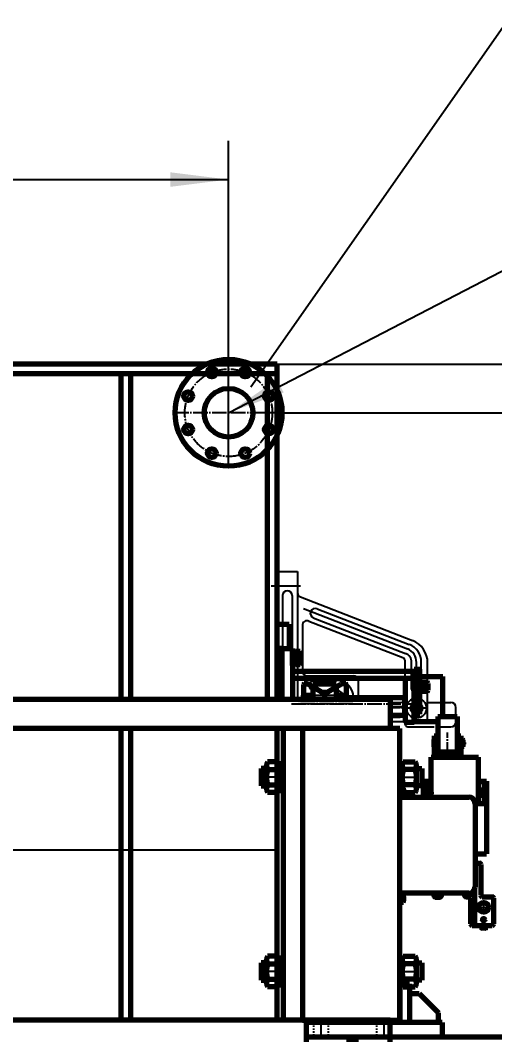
# Model space of a CAD drawing. Header units: millimetres. Extents: x -11880 to 11880, y -8400 to 8400.
# Drawn here: x 7644 to 8621, y 2347 to 4434 of the extents above; entities that cross this region are included whole.
import ezdxf

# ---------------------------------------------------------------- set-up
doc = ezdxf.new("R2010")
doc.units = ezdxf.units.MM
for name, pattern in [('EB_DASH', [6, 3, -3]), ('EB_DASHDOT', [39, 30, -3, 3, -3]), ('EB_DASHDOTDOT', [45, 30, -3, 3, -3, 3, -3])]:
    doc.linetypes.add(name, pattern=pattern)
for name, color, linetype, lineweight in [('CAXA0', 7, 'Continuous', 70), ('CAXA1', 1, 'EB_DASHDOT', 25), ('CAXA2', 6, 'EB_DASH', 25), ('CAXA3', 7, 'Continuous', 25), ('CAXA4', 3, 'Continuous', 25)]:
    doc.layers.add(name, color=color, linetype=linetype, lineweight=lineweight)
doc.styles.add('标准', font='', dxfattribs={"width": 0.667})
doc.styles.get('标准').set_extended_font_data('FangSong_GB2312')
doc.dimstyles.new('标准', dxfattribs={"dimscale": 40, "dimtxt": 3.5, "dimasz": 3, "dimexe": 2, "dimexo": 0, "dimtad": 1, "dimdec": 1, "dimzin": 12, "dimdsep": 46, "dimtxsty": '标准', "dimcen": 0, "dimdle": 4, "dimaunit": 1, "dimazin": 2, "dimtfac": 1, "dimtdec": 3, "dimtmove": 0, "dimatfit": 3, "dimfxl": 1, "dimtolj": 1, "dimtzin": 0, "dimarcsym": 0})

# ---------------------------------------------------------------- blocks, each defined once
blk = doc.blocks.new('CAXBLOCK9', base_point=(8210.7, 3121.7))
at = {"layer": 'CAXA0'}
for p, q in [((8207.5, 3109.1), (8207.5, 3134.3)), ((8210.7, 3134.3), (8207.5, 3134.3)), ((8210.7, 3109.1), (8210.7, 3134.3)), ((8210.2, 3122.4), (8207.5, 3121.7)), ((8210.7, 3120.9), (8207.5, 3120)), ((8210.7, 3122.5), (8210.2, 3122.4)), ((8210.7, 3109.1), (8207.5, 3109.1))]:
    blk.add_line(p, q, dxfattribs=at)
at = {"layer": 'CAXA1', "linetype": 'EB_DASHDOT', "lineweight": 25}
blk.add_line((8213.7, 3121.7), (8204.5, 3121.7), dxfattribs=at)
blk = doc.blocks.new('CAXBLOCK10', base_point=(8472.1, 3062.6))
at = {"layer": 'CAXA0'}
for p, q in [((8469, 3053.4), (8469, 3071.8)), ((8472.1, 3071.8), (8469, 3071.8)), ((8472.1, 3053.4), (8472.1, 3071.8)), ((8471.7, 3063.3), (8469, 3062.6)), ((8472.1, 3061.8), (8469, 3061)), ((8472.1, 3053.4), (8469, 3053.4)), ((8472.1, 3063.4), (8471.7, 3063.3))]:
    blk.add_line(p, q, dxfattribs=at)
at = {"layer": 'CAXA1', "linetype": 'EB_DASHDOT', "lineweight": 25}
blk.add_line((8475.1, 3062.6), (8466, 3062.6), dxfattribs=at)
blk = doc.blocks.new('CAXBLOCK11', base_point=(8543.5, 2965.1))
at = {"layer": 'CAXA0'}
for p, q in [((8503.5, 3001.6), (8503.5, 2928.6)), ((8503.5, 3001.6), (8543.5, 3001.6)), ((8543.5, 3001.6), (8543.5, 2928.6)), ((8503.5, 2928.6), (8543.5, 2928.6))]:
    blk.add_line(p, q, dxfattribs=at)
blk = doc.blocks.new('CAXBLOCK12', base_point=(8593.5, 2844.6))
at = {"layer": 'CAXA0'}
for p, q in [((8591.1, 2845), (8593, 2844.7)), ((8591.1, 2844.3), (8593, 2844.6)), ((8591.3, 2845), (8591.3, 2844.3)), ((8593, 2845.2), (8592, 2844.9)), ((8593, 2844.1), (8592, 2844.4)), ((8593, 2845.2), (8593.3, 2846.2)), ((8593, 2844.7), (8593.4, 2845.2)), ((8593, 2845.2), (8593.2, 2845)), ((8593, 2844.6), (8593, 2844.7)), ((8593.4, 2844.1), (8593, 2844.6)), ((8593.2, 2844.3), (8593, 2844.1)), ((8593, 2844.1), (8593.3, 2843.1)), ((8593.1, 2847.1), (8593.4, 2845.2)), ((8593.1, 2842.2), (8593.4, 2844.1)), ((8593.2, 2846.8), (8593.9, 2846.8)), ((8593.9, 2842.4), (8593.2, 2842.4)), ((8593.4, 2845.2), (8593.6, 2845.2)), ((8593.6, 2844.1), (8593.4, 2844.1)), ((8593.9, 2847.1), (8593.6, 2845.2)), ((8593.6, 2845.2), (8594.1, 2844.7)), ((8593.6, 2844.1), (8594.1, 2844.6)), ((8593.9, 2842.2), (8593.6, 2844.1)), ((8594.1, 2845.2), (8593.8, 2846.2)), ((8594.1, 2844.1), (8593.8, 2843.1)), ((8593.9, 2845), (8594.1, 2845.2)), ((8593.9, 2844.3), (8594.1, 2844.1)), ((8594.1, 2845.2), (8595.1, 2844.9)), ((8595.9, 2845), (8594.1, 2844.7)), ((8594.1, 2844.7), (8594.1, 2844.6)), ((8595.9, 2844.3), (8594.1, 2844.6)), ((8594.1, 2844.1), (8595.1, 2844.4)), ((8595.7, 2845), (8595.7, 2844.3))]:
    blk.add_line(p, q, dxfattribs=at)
for start, end in [(90, 270), (270, 90)]:
    blk.add_arc((8593.5, 2844.6), 3.45, start, end, dxfattribs=at)
at = {"layer": 'CAXA1'}
for p, q in [((8587.1, 2844.6), (8600, 2844.6)), ((8593.5, 2838.2), (8593.5, 2851.1))]:
    blk.add_line(p, q, dxfattribs=at)
blk = doc.blocks.new('CAXBLOCK13', base_point=(8483.5, 2844.6))
at = {"layer": 'CAXA0'}
for p, q in [((8481.1, 2845), (8483, 2844.7)), ((8481.1, 2844.3), (8483, 2844.6)), ((8481.3, 2845), (8481.3, 2844.3)), ((8483, 2845.2), (8482, 2844.9)), ((8483, 2844.1), (8482, 2844.4)), ((8483, 2845.2), (8483.3, 2846.2)), ((8483, 2844.7), (8483.4, 2845.2)), ((8483, 2845.2), (8483.2, 2845)), ((8483, 2844.6), (8483, 2844.7)), ((8483.4, 2844.1), (8483, 2844.6)), ((8483.2, 2844.3), (8483, 2844.1)), ((8483, 2844.1), (8483.3, 2843.1)), ((8483.1, 2847.1), (8483.4, 2845.2)), ((8483.1, 2842.2), (8483.4, 2844.1)), ((8483.2, 2846.8), (8483.9, 2846.8)), ((8483.9, 2842.4), (8483.2, 2842.4)), ((8483.4, 2845.2), (8483.6, 2845.2)), ((8483.6, 2844.1), (8483.4, 2844.1)), ((8483.9, 2847.1), (8483.6, 2845.2)), ((8483.6, 2845.2), (8484.1, 2844.7)), ((8483.6, 2844.1), (8484.1, 2844.6)), ((8483.9, 2842.2), (8483.6, 2844.1)), ((8484.1, 2845.2), (8483.8, 2846.2)), ((8484.1, 2844.1), (8483.8, 2843.1)), ((8483.9, 2845), (8484.1, 2845.2)), ((8483.9, 2844.3), (8484.1, 2844.1)), ((8484.1, 2845.2), (8485.1, 2844.9)), ((8485.9, 2845), (8484.1, 2844.7)), ((8484.1, 2844.7), (8484.1, 2844.6)), ((8485.9, 2844.3), (8484.1, 2844.6)), ((8484.1, 2844.1), (8485.1, 2844.4)), ((8485.7, 2845), (8485.7, 2844.3))]:
    blk.add_line(p, q, dxfattribs=at)
for start, end in [(90, 270), (270, 90)]:
    blk.add_arc((8483.5, 2844.6), 3.45, start, end, dxfattribs=at)
at = {"layer": 'CAXA1'}
for p, q in [((8477.1, 2844.6), (8490, 2844.6)), ((8483.5, 2838.2), (8483.5, 2851.1))]:
    blk.add_line(p, q, dxfattribs=at)
blk = doc.blocks.new('CAXBLOCK18', base_point=(8424.9, 2476.7))
at = {"layer": 'CAXA0'}
for p, q in [((8424.9, 2443.7), (8424.9, 2509.7)), ((8424.9, 2509.7), (8429.9, 2509.7)), ((8429.9, 2509.7), (8429.9, 2443.7)), ((8429.9, 2443.7), (8424.9, 2443.7))]:
    blk.add_line(p, q, dxfattribs=at)
at = {"layer": 'CAXA1', "color": 1, "linetype": 'EB_DASHDOT', "lineweight": 25}
blk.add_line((8421.9, 2476.7), (8432.9, 2476.7), dxfattribs=at)
blk = doc.blocks.new('CAXBLOCK19', base_point=(8429.9, 2476.7))
at = {"layer": 'CAXA0'}
for p, q in [((8432.3, 2508.4), (8457, 2508.4)), ((8429.9, 2452.9), (8429.9, 2500.5)), ((8457, 2492.5), (8432.3, 2492.5)), ((8459.3, 2452.9), (8459.3, 2500.5)), ((8457, 2460.8), (8432.3, 2460.8)), ((8432.3, 2444.9), (8457, 2444.9))]:
    blk.add_line(p, q, dxfattribs=at)
for centre, radius, start, end in [((8444.3, 2500.5), 14.4, 146.5315, 213.4685), ((8444.9, 2500.5), 14.4, 326.5315, 33.4685), ((8483.9, 2476.7), 54, 162.9012, 197.0988), ((8405.3, 2476.7), 54, 342.9012, 17.0988), ((8444.3, 2452.9), 14.4, 146.5315, 213.4685), ((8444.9, 2452.9), 14.4, 326.5315, 33.4685)]:
    blk.add_arc(centre, radius, start, end, dxfattribs=at)
at = {"layer": 'CAXA1', "linetype": 'EB_DASHDOT', "lineweight": 25}
blk.add_line((8427.6, 2476.7), (8462.3, 2476.7), dxfattribs=at)
blk = doc.blocks.new('CAXBLOCK20', base_point=(8184.9, 2476.7))
at = {"layer": 'CAXA0'}
for p, q in [((8179.9, 2509.7), (8179.9, 2443.7)), ((8184.9, 2509.7), (8179.9, 2509.7)), ((8184.9, 2443.7), (8184.9, 2509.7)), ((8179.9, 2443.7), (8184.9, 2443.7))]:
    blk.add_line(p, q, dxfattribs=at)
at = {"layer": 'CAXA1', "color": 1, "linetype": 'EB_DASHDOT', "lineweight": 25}
blk.add_line((8187.9, 2476.7), (8176.9, 2476.7), dxfattribs=at)
blk = doc.blocks.new('CAXBLOCK21', base_point=(8179.9, 2476.7))
at = {"layer": 'CAXA0'}
for p, q in [((8177.6, 2508.4), (8152.9, 2508.4)), ((8150.5, 2452.9), (8150.5, 2500.5)), ((8152.9, 2492.5), (8177.6, 2492.5)), ((8179.9, 2452.9), (8179.9, 2500.5)), ((8152.9, 2460.8), (8177.6, 2460.8)), ((8177.6, 2444.9), (8152.9, 2444.9))]:
    blk.add_line(p, q, dxfattribs=at)
for centre, radius, start, end in [((8164.9, 2500.5), 14.4, 146.5315, 213.4685), ((8165.5, 2500.5), 14.4, 326.5315, 33.4685), ((8204.5, 2476.7), 54, 162.9012, 197.0988), ((8125.9, 2476.7), 54, 342.9012, 17.0988), ((8164.9, 2452.9), 14.4, 146.5315, 213.4685), ((8165.5, 2452.9), 14.4, 326.5315, 33.4685)]:
    blk.add_arc(centre, radius, start, end, dxfattribs=at)
at = {"layer": 'CAXA1', "linetype": 'EB_DASHDOT', "lineweight": 25}
blk.add_line((8182.3, 2476.7), (8147.5, 2476.7), dxfattribs=at)
blk = doc.blocks.new('CAXBLOCK22', base_point=(8184.9, 2876.7))
at = {"layer": 'CAXA0'}
for p, q in [((8179.9, 2909.7), (8179.9, 2843.7)), ((8184.9, 2909.7), (8179.9, 2909.7)), ((8184.9, 2843.7), (8184.9, 2909.7)), ((8179.9, 2843.7), (8184.9, 2843.7))]:
    blk.add_line(p, q, dxfattribs=at)
at = {"layer": 'CAXA1', "color": 1, "linetype": 'EB_DASHDOT', "lineweight": 25}
blk.add_line((8187.9, 2876.7), (8176.9, 2876.7), dxfattribs=at)
blk = doc.blocks.new('CAXBLOCK23', base_point=(8179.9, 2876.7))
at = {"layer": 'CAXA0'}
for p, q in [((8177.6, 2908.4), (8152.9, 2908.4)), ((8150.5, 2852.9), (8150.5, 2900.5)), ((8152.9, 2892.5), (8177.6, 2892.5)), ((8179.9, 2852.9), (8179.9, 2900.5)), ((8152.9, 2860.8), (8177.6, 2860.8)), ((8177.6, 2844.9), (8152.9, 2844.9))]:
    blk.add_line(p, q, dxfattribs=at)
for centre, radius, start, end in [((8164.9, 2900.5), 14.4, 146.5315, 213.4685), ((8165.5, 2900.5), 14.4, 326.5315, 33.4685), ((8204.5, 2876.7), 54, 162.9012, 197.0988), ((8125.9, 2876.7), 54, 342.9012, 17.0988), ((8164.9, 2852.9), 14.4, 146.5315, 213.4685), ((8165.5, 2852.9), 14.4, 326.5315, 33.4685)]:
    blk.add_arc(centre, radius, start, end, dxfattribs=at)
at = {"layer": 'CAXA1', "linetype": 'EB_DASHDOT', "lineweight": 25}
blk.add_line((8182.3, 2876.7), (8147.5, 2876.7), dxfattribs=at)
blk = doc.blocks.new('CAXBLOCK30', base_point=(8210.7, 3121.7))
at = {"layer": 'CAXA0'}
for p, q in [((8207.5, 3109.1), (8207.5, 3134.3)), ((8210.7, 3134.3), (8207.5, 3134.3)), ((8210.7, 3109.1), (8210.7, 3134.3)), ((8210.2, 3122.4), (8207.5, 3121.7)), ((8210.7, 3120.9), (8207.5, 3120)), ((8210.7, 3122.5), (8210.2, 3122.4)), ((8210.7, 3109.1), (8207.5, 3109.1))]:
    blk.add_line(p, q, dxfattribs=at)
at = {"layer": 'CAXA1', "linetype": 'EB_DASHDOT', "lineweight": 25}
blk.add_line((8213.7, 3121.7), (8204.5, 3121.7), dxfattribs=at)
blk = doc.blocks.new('CAXBLOCK31', base_point=(8472.1, 3062.6))
at = {"layer": 'CAXA0'}
for p, q in [((8469, 3053.4), (8469, 3071.8)), ((8472.1, 3071.8), (8469, 3071.8)), ((8472.1, 3053.4), (8472.1, 3071.8)), ((8471.7, 3063.3), (8469, 3062.6)), ((8472.1, 3061.8), (8469, 3061)), ((8472.1, 3053.4), (8469, 3053.4)), ((8472.1, 3063.4), (8471.7, 3063.3))]:
    blk.add_line(p, q, dxfattribs=at)
at = {"layer": 'CAXA1', "linetype": 'EB_DASHDOT', "lineweight": 25}
blk.add_line((8475.1, 3062.6), (8466, 3062.6), dxfattribs=at)
blk = doc.blocks.new('*D46')
at = {"layer": 'CAXA4', "linetype": 'Continuous', "lineweight": 25}
for points in [[(5164.7, 2726.7), (5149.7, 2606.7), (5179.7, 2606.7)], [(5164.7, 976.7), (5149.7, 1096.7), (5179.7, 1096.7)]]:
    blk.add_hatch(color=0, dxfattribs=at).paths.add_polyline_path(points, flags=0)
at = {"layer": 'CAXA4', "color": 0, "linetype": 'Continuous', "lineweight": 25}
for p, q in [((8175.4, 2726.7), (5084.7, 2726.7)), ((5164.7, 2726.7), (5164.7, 976.7)), ((8192.4, 976.7), (5084.7, 976.7))]:
    blk.add_line(p, q, dxfattribs=at)
at = {"layer": 'CAXA4', "color": 0, "linetype": 'Continuous', "lineweight": 25, "insert": (4947.9, 1702.7), "char_height": 140, "attachment_point": 1, "rotation": 90, "style": '标准'}
blk.add_mtext('\\fFangSong_GB2312|b0|i0|p34;1750', dxfattribs=at)
blk = doc.blocks.new('CAXBLOCK46', base_point=(8722.4, 1916.7))
at = {"layer": 'CAXA0'}
for p, q in [((8444.9, 2451.7), (8424.9, 2451.7)), ((8424.9, 2451.7), (8424.9, 2371.7)), ((8444.9, 2451.7), (8444.9, 2371.7)), ((8444.9, 2431.7), (8464.9, 2431.7)), ((8464.9, 2431.7), (8504.9, 2391.7)), ((8504.9, 2371.7), (8504.9, 2391.7)), ((8232.4, 2371.7), (8232.4, 2301.7)), ((8512.4, 2371.7), (8232.4, 2371.7)), ((8512.4, 2371.7), (8512.4, 2341.7)), ((8922.4, 2341.7), (8232.4, 2341.7)), ((8320.4, 2341.7), (8320.4, 2246.7)), ((8334.4, 2341.7), (8334.4, 2246.7)), ((8922.4, 996.7), (8922.4, 2341.7)), ((8232.4, 2301.7), (8722.4, 1916.7)), ((8334.4, 2246.7), (8320.4, 2246.7)), ((8815.4, 2106.7), (8829.4, 2106.7)), ((8815.4, 996.7), (8815.4, 2106.7)), ((8829.4, 996.7), (8829.4, 2106.7)), ((8922.4, 996.7), (8922.4, 2081.7)), ((8722.4, 996.7), (8722.4, 1916.7)), ((8692.4, 976.7), (8692.4, 996.7)), ((8952.4, 996.7), (8692.4, 996.7)), ((8952.4, 976.7), (8952.4, 996.7)), ((8692.4, 976.7), (8952.4, 976.7))]:
    blk.add_line(p, q, dxfattribs=at)
at = {"layer": 'CAXA0', "color": 6, "linetype": 'EB_DASHDOTDOT', "lineweight": 25}
blk.add_line((8424.9, 2376.7), (8232.4, 2376.7), dxfattribs=at)
at = {"layer": 'CAXA1', "linetype": 'EB_DASHDOT', "lineweight": 25}
for p, q in [((8262.4, 2374.7), (8262.4, 2338.7)), ((8392.4, 2374.7), (8392.4, 2338.7)), ((8327.4, 2344.7), (8327.4, 2243.7)), ((8822.4, 996.7), (8822.4, 2108.3)), ((8822.4, 999.7), (8822.4, 973.7))]:
    blk.add_line(p, q, dxfattribs=at)
at = {"layer": 'CAXA2', "color": 6, "linetype": 'EB_DASH', "lineweight": 25}
for p, q in [((8247.4, 2371.7), (8247.4, 2341.7)), ((8277.4, 2371.7), (8277.4, 2341.7)), ((8377.4, 2371.7), (8377.4, 2341.7)), ((8407.4, 2371.7), (8407.4, 2341.7))]:
    blk.add_line(p, q, dxfattribs=at)
blk = doc.blocks.new('CAXBLOCK80', base_point=(8072.4, 3626.7))
at = {"layer": 'CAXA0'}
for centre, radius in [((8072.4, 3626.7), 110), ((8038, 3709.8), 9), ((8106.9, 3709.8), 9), ((8072.4, 3626.7), 50), ((7989.3, 3661.1), 9), ((8155.6, 3661.1), 9), ((7989.3, 3592.2), 9), ((8155.6, 3592.2), 9), ((8038, 3543.5), 9), ((8106.9, 3543.5), 9)]:
    blk.add_circle(centre, radius, dxfattribs=at)
at = {"layer": 'CAXA1', "linetype": 'EB_DASHDOT', "lineweight": 25}
for p, q in [((8072.4, 3513.7), (8072.4, 3739.7)), ((8185.4, 3626.7), (7959.4, 3626.7))]:
    blk.add_line(p, q, dxfattribs=at)
blk.add_circle((8072.4, 3626.7), 90, dxfattribs=at)
blk = doc.blocks.new('*D102')
at = {"layer": 'CAXA4', "linetype": 'Continuous', "lineweight": 25}
for points in [[(6772.4, 4106.7), (6892.4, 4091.7), (6892.4, 4121.7)], [(8072.4, 4106.7), (7952.4, 4091.7), (7952.4, 4121.7)]]:
    blk.add_hatch(color=0, dxfattribs=at).paths.add_polyline_path(points, flags=0)
at = {"layer": 'CAXA4', "color": 0, "linetype": 'Continuous', "lineweight": 25}
for p, q in [((6772.4, 3513.7), (6772.4, 4186.7)), ((8072.4, 3513.7), (8072.4, 4186.7)), ((6772.4, 4106.7), (8072.4, 4106.7))]:
    blk.add_line(p, q, dxfattribs=at)
at = {"layer": 'CAXA4', "color": 0, "linetype": 'Continuous', "lineweight": 25, "insert": (7273.5, 4323.5), "char_height": 140, "attachment_point": 1, "style": '标准'}
blk.add_mtext('\\fFangSong_GB2312|b0|i0|p34;1300', dxfattribs=at)
blk = doc.blocks.new('*D105')
at = {"layer": 'CAXA4', "linetype": 'Continuous', "lineweight": 25}
for points in [[(9426, 3626.7), (9411, 3506.7), (9441, 3506.7)], [(9426, 1826.7), (9411, 1946.7), (9441, 1946.7)]]:
    blk.add_hatch(color=0, dxfattribs=at).paths.add_polyline_path(points, flags=0)
at = {"layer": 'CAXA4', "color": 0, "linetype": 'Continuous', "lineweight": 25}
for p, q in [((8185.4, 3626.7), (9506, 3626.7)), ((9426, 3626.7), (9426, 1826.7)), ((8175.4, 1826.7), (9506, 1826.7))]:
    blk.add_line(p, q, dxfattribs=at)
at = {"layer": 'CAXA4', "color": 0, "linetype": 'Continuous', "lineweight": 25, "insert": (9209.2, 2577.7), "char_height": 140, "attachment_point": 1, "rotation": 90, "style": '标准'}
blk.add_mtext('\\fFangSong_GB2312|b0|i0|p34;1800', dxfattribs=at)
blk = doc.blocks.new('*D106')
at = {"layer": 'CAXA4', "linetype": 'Continuous', "lineweight": 25}
for points in [[(9830.8, 3726.7), (9815.8, 3606.7), (9845.8, 3606.7)], [(9830.8, 1726.7), (9815.8, 1846.7), (9845.8, 1846.7)]]:
    blk.add_hatch(color=0, dxfattribs=at).paths.add_polyline_path(points, flags=0)
at = {"layer": 'CAXA4', "color": 0, "linetype": 'Continuous', "lineweight": 25}
for p, q in [((6672.4, 3726.7), (9910.8, 3726.7)), ((9830.8, 3726.7), (9830.8, 1726.7)), ((6672.4, 1726.7), (9910.8, 1726.7))]:
    blk.add_line(p, q, dxfattribs=at)
at = {"layer": 'CAXA4', "color": 0, "linetype": 'Continuous', "lineweight": 25, "insert": (9614, 2577.7), "char_height": 140, "attachment_point": 1, "rotation": 90, "style": '标准'}
blk.add_mtext('\\fFangSong_GB2312|b0|i0|p34;2000', dxfattribs=at)
blk = doc.blocks.new('*D107')
at = {"layer": 'CAXA4', "linetype": 'Continuous', "lineweight": 25}
for points in [[(10543.5, 3726.7), (10558.5, 3606.7), (10528.5, 3606.7)], [(10543.5, 976.7), (10558.5, 1096.7), (10528.5, 1096.7)]]:
    blk.add_hatch(color=0, dxfattribs=at).paths.add_polyline_path(points, flags=0)
at = {"layer": 'CAXA4', "color": 0, "linetype": 'Continuous', "lineweight": 25}
for p, q in [((8172.4, 3726.7), (10623.5, 3726.7)), ((10543.5, 976.7), (10543.5, 3726.7)), ((8742.4, 976.7), (10623.5, 976.7))]:
    blk.add_line(p, q, dxfattribs=at)
at = {"layer": 'CAXA4', "color": 0, "linetype": 'Continuous', "lineweight": 25, "insert": (10326.7, 2202.7), "char_height": 140, "attachment_point": 1, "rotation": 90, "style": '标准'}
blk.add_mtext('\\fFangSong_GB2312|b0|i0|p34;2750', dxfattribs=at)
blk = doc.blocks.new('*D358')
at = {"layer": 'CAXA4', "linetype": 'Continuous', "lineweight": 25}
blk.add_hatch(color=0, dxfattribs=at).paths.add_polyline_path([(8072.4, 3626.7), (8185.9, 3668.6), (8172.1, 3695.2)], flags=0)
at = {"layer": 'CAXA4', "color": 0, "linetype": 'Continuous', "lineweight": 25}
for p, q in [((8072.4, 3626.7), (8961, 4087.2)), ((8961, 4087.2), (9957.5, 4087.2))]:
    blk.add_line(p, q, dxfattribs=at)
at = {"layer": 'CAXA4', "color": 0, "linetype": 'Continuous', "lineweight": 25, "char_height": 140, "attachment_point": 1, "style": '标准'}
for s, insert in [('\\fFangSong_GB2312|b0|i0|p34;暗流、冲洗法兰', (8971, 4304)), ('\\fFangSong_GB2312|b0|i0|p34;4个', (9357.8, 4062.2))]:
    blk.add_mtext(s, dxfattribs=dict(at, insert=insert))
blk = doc.blocks.new('*D366')
at = {"layer": 'CAXA4', "linetype": 'Continuous', "lineweight": 25}
for points in [[(6475.5, 5476.7), (6460.5, 5356.7), (6490.5, 5356.7)], [(6475.5, 3726.7), (6460.5, 3846.7), (6490.5, 3846.7)]]:
    blk.add_hatch(color=0, dxfattribs=at).paths.add_polyline_path(points, flags=0)
at = {"layer": 'CAXA4', "color": 0, "linetype": 'Continuous', "lineweight": 25}
for p, q in [((10122.4, 5476.7), (6395.5, 5476.7)), ((6475.5, 5476.7), (6475.5, 3726.7)), ((6672.4, 3726.7), (6395.5, 3726.7))]:
    blk.add_line(p, q, dxfattribs=at)
at = {"layer": 'CAXA4', "color": 0, "linetype": 'Continuous', "lineweight": 25, "insert": (6258.7, 4452.7), "char_height": 140, "attachment_point": 1, "rotation": 90, "style": '标准'}
blk.add_mtext('\\fFangSong_GB2312|b0|i0|p34;2500', dxfattribs=at)

msp = doc.modelspace()

# ---------------------------------------------------------------- linework, layer by layer
at = {"layer": 'CAXA0'}
for p, q in [((8170.14, 3726.67), (6670.14, 3726.67)), ((8172.44, 3726.67), (6672.44, 3726.67)), ((8172.44, 3036.67), (8172.44, 3726.67)), ((8172.44, 3706.67), (6672.44, 3706.67)), ((7850.44, 3706.67), (7850.44, 3036.67)), ((7870.44, 3706.67), (7870.44, 3036.67)), ((8152.44, 3036.67), (8152.44, 3706.67)), ((8172.46, 3191.71), (8197.46, 3191.71)), ((8172.46, 3191.71), (8197.46, 3191.71)), ((8197.46, 3191.71), (8197.46, 3141.71)), ((8197.46, 3191.71), (8197.46, 3141.71)), ((8182.46, 3141.71), (8172.46, 3141.71)), ((8182.46, 3141.71), (8172.46, 3141.71)), ((8182.46, 3141.71), (8204.46, 3141.71)), ((8182.46, 3141.71), (8182.46, 3092.71)), ((8182.46, 3141.71), (8182.46, 3036.67)), ((8182.46, 3141.71), (8204.46, 3141.71)), ((8182.46, 3141.71), (8182.46, 3092.71)), ((8182.46, 3141.71), (8182.46, 3036.67)), ((8204.46, 3141.71), (8204.46, 3036.67)), ((8204.46, 3141.71), (8204.46, 3036.67)), ((8204.46, 3106.71), (8204.46, 3136.71)), ((8204.46, 3136.71), (8207.46, 3136.71)), ((8204.46, 3106.71), (8204.46, 3136.71)), ((8204.46, 3136.71), (8207.46, 3136.71)), ((8207.46, 3136.71), (8207.46, 3106.71)), ((8207.46, 3136.71), (8207.46, 3106.71)), ((8210.66, 3107.86), (8210.66, 3135.57)), ((8219.64, 3135.57), (8210.66, 3135.57)), ((8210.66, 3107.86), (8210.66, 3135.57)), ((8219.64, 3135.57), (8210.66, 3135.57)), ((8220.66, 3111.32), (8220.66, 3132.1)), ((8220.66, 3111.32), (8220.66, 3132.1)), ((8204.46, 3113.71), (8204.46, 3129.71)), ((8204.46, 3113.71), (8204.46, 3129.71)), ((8210.66, 3113.71), (8210.66, 3129.71)), ((8210.66, 3113.71), (8210.66, 3129.71)), ((8219.64, 3128.64), (8210.66, 3128.64)), ((8219.64, 3128.64), (8210.66, 3128.64)), ((8219.64, 3114.78), (8210.66, 3114.78)), ((8219.64, 3114.78), (8210.66, 3114.78)), ((8207.46, 3106.71), (8204.46, 3106.71)), ((8207.46, 3106.71), (8204.46, 3106.71)), ((8204.46, 3095.21), (8454.46, 3095.21)), ((8204.46, 3095.21), (8454.46, 3095.21)), ((8219.64, 3107.86), (8210.66, 3107.86)), ((8219.64, 3107.86), (8210.66, 3107.86)), ((8454.46, 3099.11), (8466.46, 3099.11)), ((8454.46, 3004.61), (8454.46, 3099.11)), ((8454.46, 2991.11), (8454.46, 3099.11)), ((8454.46, 3099.11), (8466.46, 3099.11)), ((8454.46, 3004.61), (8454.46, 3099.11)), ((8454.46, 2991.11), (8454.46, 3099.11)), ((8454.46, 3095.21), (8454.46, 2990.21)), ((8454.46, 3095.21), (8454.46, 2990.21)), ((8466.46, 3006.34), (8466.46, 3099.11)), ((8466.46, 3006.34), (8466.46, 3099.11)), ((8204.46, 3080.21), (8454.46, 3080.21)), ((8204.46, 3080.21), (8454.46, 3080.21)), ((8436.46, 3080.21), (8436.46, 2990.21)), ((8436.46, 3080.21), (8436.46, 2990.21)), ((8466.46, 3084.15), (8513.46, 3084.15)), ((8466.46, 3084.15), (8513.46, 3084.15)), ((8466.46, 3074.61), (8468.96, 3074.61)), ((8466.46, 3050.61), (8466.46, 3074.61)), ((8466.46, 3074.61), (8468.96, 3074.61)), ((8466.46, 3050.61), (8466.46, 3074.61)), ((8468.96, 3074.61), (8468.96, 3050.61)), ((8468.96, 3074.61), (8468.96, 3050.61)), ((8481.86, 3071.48), (8472.06, 3071.48)), ((8472.06, 3071.48), (8472.06, 3053.75)), ((8481.86, 3071.48), (8472.06, 3071.48)), ((8472.06, 3071.48), (8472.06, 3053.75)), ((8483.63, 3055.52), (8483.63, 3069.7)), ((8483.63, 3055.52), (8483.63, 3069.7)), ((8513.46, 3001.65), (8513.46, 3084.15)), ((8513.46, 3001.65), (8513.46, 3084.15)), ((8269.92, 3049.25), (8269.92, 3036.67)), ((8468.96, 3050.61), (8466.46, 3050.61)), ((8468.96, 3050.61), (8466.46, 3050.61)), ((8472.06, 3053.75), (8481.86, 3053.75)), ((8472.06, 3053.75), (8481.86, 3053.75)), ((8404.94, 3036.67), (6439.94, 3036.67)), ((8225.94, 3045.67), (8225.94, 3036.67)), ((8225.94, 3045.67), (8245.94, 3045.67)), ((8293.94, 3045.67), (8313.94, 3045.67)), ((8313.94, 3045.67), (8313.94, 3036.67)), ((8434.96, 3039.71), (8313.94, 3039.71)), ((8434.96, 3039.71), (8314.92, 3039.71)), ((8404.94, 3036.67), (8404.94, 2976.67)), ((8404.94, 3036.67), (8404.94, 2976.67)), ((8434.96, 3035.71), (8436.46, 3035.71)), ((8434.96, 3035.71), (8436.46, 3035.71)), ((8434.96, 3007.71), (8436.46, 3007.71)), ((8434.96, 3007.71), (8436.46, 3007.71)), ((8454.46, 3009.22), (8466.46, 3009.22)), ((8454.46, 3009.22), (8466.46, 3009.22)), ((8434.96, 3003.71), (8404.96, 3003.71)), ((8434.96, 3003.71), (8404.96, 3003.71)), ((8436.46, 2990.21), (8454.46, 2990.21)), ((8436.46, 2990.21), (8454.46, 2990.21)), ((8454.46, 3006.34), (8466.46, 3006.34)), ((8454.46, 3006.34), (8466.46, 3006.34)), ((8454.46, 2991.11), (8503.53, 2991.11)), ((8454.46, 2991.11), (8503.53, 2991.11)), ((8404.94, 2976.67), (6439.94, 2976.67)), ((7850.44, 2976.67), (7850.44, 2376.67)), ((7870.44, 2976.67), (7870.44, 2376.67)), ((8172.44, 2376.67), (8172.44, 2976.67)), ((8184.94, 2976.67), (8184.94, 2376.67)), ((8224.94, 2976.67), (8224.94, 2376.67)), ((8424.94, 2976.67), (8224.94, 2976.67)), ((8424.94, 2976.67), (8224.94, 2976.67)), ((8224.96, 2976.71), (8224.96, 2376.71)), ((8424.94, 2376.67), (8424.94, 2976.67)), ((8496.03, 2961.65), (8496.03, 2917.65)), ((8496.03, 2961.65), (8501.03, 2961.65)), ((8496.03, 2939.15), (8496.03, 2954.15)), ((8501.03, 2926.65), (8501.03, 2961.65)), ((8501.03, 2954.15), (8503.53, 2954.15)), ((8543.53, 2954.15), (8546.03, 2954.15)), ((8546.03, 2926.65), (8546.03, 2961.65)), ((8546.03, 2961.65), (8551.03, 2961.65)), ((8551.03, 2961.65), (8551.03, 2917.65)), ((8551.03, 2939.15), (8551.03, 2954.15)), ((8552.53, 2953.15), (8552.03, 2953.15)), ((8552.53, 2954.15), (8554.53, 2954.15)), ((8552.53, 2939.15), (8552.53, 2954.15)), ((8554.53, 2954.15), (8554.53, 2939.15)), ((8554.53, 2954.15), (8555.53, 2953.15)), ((8555.53, 2940.15), (8555.53, 2953.15)), ((8496.03, 2926.65), (8551.03, 2926.65)), ((8501.03, 2939.15), (8503.53, 2939.15)), ((8543.53, 2939.15), (8546.03, 2939.15)), ((8552.53, 2940.15), (8552.03, 2940.15)), ((8552.53, 2939.15), (8554.53, 2939.15)), ((8555.53, 2940.15), (8554.53, 2939.15)), ((8424.94, 2843.67), (8424.94, 2909.67)), ((8424.94, 2909.67), (8429.94, 2909.67)), ((8429.94, 2909.67), (8429.94, 2851.54)), ((8432.33, 2908.43), (8456.96, 2908.43)), ((8490.03, 2917.65), (8587.03, 2917.65)), ((8490.03, 2835.65), (8490.03, 2917.65)), ((8496.03, 2918.65), (8551.03, 2918.65)), ((8587.03, 2822.65), (8587.03, 2917.65)), ((8139.32, 2894.67), (8139.32, 2858.67)), ((8150.54, 2894.67), (8139.32, 2894.67)), ((8429.94, 2852.86), (8429.94, 2900.49)), ((8456.96, 2892.55), (8432.33, 2892.55)), ((8459.34, 2852.86), (8459.34, 2900.49)), ((8459.34, 2894.67), (8470.56, 2894.67)), ((8470.56, 2894.67), (8470.56, 2858.67)), ((8456.96, 2860.8), (8432.33, 2860.8)), ((8473.53, 2868.65), (8490.03, 2868.65)), ((8473.53, 2868.65), (8473.53, 2835.65)), ((8478.53, 2867.65), (8490.03, 2867.65)), ((8478.53, 2867.65), (8478.53, 2835.65)), ((8488.53, 2868.65), (8488.53, 2835.65)), ((8587.03, 2868.65), (8603.53, 2868.65)), ((8587.03, 2867.65), (8598.53, 2867.65)), ((8598.53, 2867.65), (8598.53, 2822.65)), ((8603.53, 2868.65), (8603.53, 2718.65)), ((8139.32, 2858.67), (8150.54, 2858.67)), ((8424.99, 2859.15), (8427.99, 2859.15)), ((8427.99, 2859.15), (8427.99, 2835.65)), ((8427.99, 2841.76), (8427.99, 2851.54)), ((8427.99, 2851.54), (8432.71, 2851.54)), ((8432.71, 2841.76), (8427.99, 2841.76)), ((8433.69, 2850.56), (8433.69, 2842.74)), ((8433.69, 2844.92), (8456.96, 2844.92)), ((8470.56, 2858.67), (8459.34, 2858.67)), ((8427.99, 2835.65), (8566.99, 2835.65)), ((8579.99, 2822.65), (8579.99, 2650.65)), ((8579.99, 2822.65), (8598.53, 2822.65)), ((8579.99, 2718.65), (8603.53, 2718.65)), ((8579.99, 2699.65), (8588.99, 2699.65)), ((8591.99, 2696.65), (8591.99, 2633.65)), ((8427.99, 2614.15), (8427.99, 2637.65)), ((8566.99, 2637.65), (8427.99, 2637.65)), ((8432.71, 2631.54), (8427.99, 2631.54)), ((8427.99, 2631.54), (8427.99, 2621.76)), ((8494.99, 2637.65), (8494.99, 2634.65)), ((8578.99, 2645.65), (8578.99, 2571.65)), ((8424.99, 2614.15), (8424.99, 2616.65)), ((8424.99, 2614.15), (8427.99, 2614.15)), ((8427.99, 2621.76), (8432.71, 2621.76)), ((8433.69, 2622.74), (8433.69, 2630.56)), ((8499.99, 2629.65), (8506.99, 2629.65)), ((8561.99, 2630.63), (8567.99, 2630.63)), ((8570.99, 2627.63), (8570.99, 2574.65)), ((8594.99, 2630.65), (8614.99, 2630.65)), ((8617.99, 2627.65), (8617.99, 2574.65)), ((8573.99, 2571.65), (8614.99, 2571.65)), ((8593.1, 2571.65), (8602.88, 2571.65)), ((8593.1, 2566.93), (8593.1, 2571.65)), ((8602.88, 2571.65), (8602.88, 2566.93)), ((8601.9, 2565.95), (8594.08, 2565.95)), ((8139.32, 2494.67), (8139.32, 2458.67)), ((8150.54, 2494.67), (8139.32, 2494.67)), ((8459.34, 2494.67), (8470.56, 2494.67)), ((8470.56, 2494.67), (8470.56, 2458.67)), ((8139.32, 2458.67), (8150.54, 2458.67)), ((8470.56, 2458.67), (8459.34, 2458.67)), ((8404.94, 2376.67), (6439.94, 2376.67)), ((8224.94, 2376.67), (8424.94, 2376.67)), ((8404.94, 2316.67), (8404.94, 2376.67))]:
    msp.add_line(p, q, dxfattribs=at)
at = {"layer": 'CAXA0', "color": 7}
for p, q in [((8226.92, 3067.68), (8226.92, 3036.67)), ((8233.58, 3068.68), (8227.92, 3068.68)), ((8267.42, 3049.92), (8236.08, 3068.01)), ((8245.94, 3068.67), (8293.94, 3068.67)), ((8245.94, 3068.67), (8245.94, 3036.67)), ((8272.42, 3049.92), (8303.76, 3068.01)), ((8293.94, 3068.67), (8293.94, 3036.67)), ((8313.92, 3068.68), (8306.26, 3068.68)), ((8314.92, 3067.68), (8314.92, 3036.67)), ((8434.96, 3039.71), (8434.96, 3003.71)), ((8434.96, 3039.71), (8434.96, 3036.71)), ((8434.96, 3039.71), (8434.96, 3003.71)), ((8434.96, 3039.71), (8434.96, 3036.71)), ((8436.46, 3006.71), (8436.46, 3036.71)), ((8436.46, 3006.71), (8436.46, 3036.71))]:
    msp.add_line(p, q, dxfattribs=at)
at = {"layer": 'CAXA0', "linetype": 'Continuous', "lineweight": 70}
for p, q in [((8496.03, 2955.3), (8496.03, 2938.34)), ((8552.03, 2955.3), (8551.03, 2955.3)), ((8551.03, 2955.3), (8551.03, 2938.34)), ((8552.03, 2955.3), (8552.03, 2938.34)), ((8552.03, 2938.34), (8551.03, 2938.34)), ((8424.99, 2659.15), (8424.99, 2804.15))]:
    msp.add_line(p, q, dxfattribs=at)
at = {"layer": 'CAXA0'}
for centre, radius in [((8483.53, 2844.65), 2.5), ((8593.53, 2844.65), 2.5), ((8597.99, 2608.65), 10), ((8597.99, 2583.65), 2.5)]:
    msp.add_circle(centre, radius, dxfattribs=at)
for centre, radius, start, end in [((8214.28, 3132.1), 6.38, 327.13277, 32.86723), ((8214.28, 3132.1), 6.38, 327.13277, 32.86723), ((8196.66, 3121.71), 24, 343.22135, 16.77865), ((8196.66, 3121.71), 24, 343.22135, 16.77865), ((8214.28, 3111.32), 6.38, 327.13277, 32.86723), ((8214.28, 3111.32), 6.38, 327.13277, 32.86723), ((8481.86, 3069.7), 1.77, 0, 90), ((8481.86, 3069.7), 1.77, 0, 90), ((8481.86, 3055.52), 1.77, 270, 0), ((8481.86, 3055.52), 1.77, 270, 0), ((8444.34, 2900.49), 14.4, 146.53152, 213.46848), ((8444.95, 2900.49), 14.4, 326.53152, 33.46848), ((8483.94, 2876.67), 54, 162.90116, 197.09884), ((8405.34, 2876.67), 54, 342.90116, 17.09884), ((8444.34, 2852.86), 14.4, 146.53152, 185.23807), ((8444.95, 2852.86), 14.4, 326.53152, 33.46848), ((8432.71, 2850.56), 0.978, 0, 90), ((8432.71, 2842.74), 0.978, 270, 360), ((8566.99, 2822.65), 13, 0, 90), ((8588.99, 2696.65), 3, 0, 90), ((8432.71, 2630.56), 0.978, 0, 90), ((8499.99, 2634.65), 5, 180, 270), ((8506.99, 2633.65), 4, 270, 90), ((8561.99, 2634.63), 4, 130.80395, 270), ((8566.99, 2650.65), 13, 270, 360), ((8594.99, 2633.65), 3, 180, 270), ((8432.71, 2622.74), 0.978, 270, 360), ((8567.99, 2627.63), 3, 0, 90), ((8614.99, 2627.65), 3, 0, 90), ((8573.99, 2574.65), 3, 180, 270), ((8614.99, 2574.65), 3, 270, 360), ((8594.08, 2566.93), 0.978, 180, 270), ((8601.9, 2566.93), 0.978, 270, 360)]:
    msp.add_arc(centre, radius, start, end, dxfattribs=at)
at = {"layer": 'CAXA0', "color": 7}
for centre, radius, start, end in [((8227.92, 3067.68), 1, 90, 180), ((8233.58, 3063.68), 5, 60, 90), ((8269.92, 3054.25), 5, 240, 300), ((8306.26, 3063.68), 5, 90, 120), ((8313.92, 3067.68), 1, 0, 90)]:
    msp.add_arc(centre, radius, start, end, dxfattribs=at)
at = {"layer": 'CAXA1', "color": 1, "linetype": 'EB_DASHDOT', "lineweight": 25}
for p, q in [((8210.46, 3121.71), (8201.46, 3121.71)), ((8210.46, 3121.71), (8201.46, 3121.71)), ((8202.27, 3027.36), (8313.78, 3027.36)), ((8328.55, 3027.36), (8217.04, 3027.36)), ((8421.94, 2876.67), (8432.94, 2876.67))]:
    msp.add_line(p, q, dxfattribs=at)
at = {"layer": 'CAXA1'}
for p, q in [((8280.23, 3027.36), (8460.22, 3027.36)), ((8523.53, 2918.65), (8523.53, 2968.72)), ((8543.53, 2946.65), (8561.81, 2946.65)), ((8543.53, 2946.65), (8559.6, 2946.65)), ((8555.03, 2946.65), (8548.03, 2946.65)), ((8474.72, 2844.65), (8495.19, 2844.65)), ((8483.53, 2856.07), (8483.53, 2833.76)), ((8582.7, 2844.65), (8603.56, 2844.65)), ((8593.53, 2855.52), (8593.53, 2834.3)), ((8597.99, 2584.65), (8597.99, 2562.95))]:
    msp.add_line(p, q, dxfattribs=at)
at = {"layer": 'CAXA1', "linetype": 'EB_DASHDOT', "lineweight": 25}
for p, q in [((8432.23, 3027.36), (8457.57, 3027.36)), ((8437.96, 3021.71), (8404.96, 3021.71)), ((8437.96, 3021.71), (8404.96, 3021.71)), ((8427.56, 2876.67), (8462.34, 2876.67)), ((8175.44, 2726.67), (6669.44, 2726.67)), ((8597.99, 2595.65), (8597.99, 2621.65)), ((8584.99, 2608.65), (8610.99, 2608.65)), ((8597.99, 2569.58), (8597.99, 2589.15)), ((8592.49, 2583.65), (8603.49, 2583.65))]:
    msp.add_line(p, q, dxfattribs=at)
at = {"layer": 'CAXA2', "color": 6, "linetype": 'Continuous', "lineweight": 25}
for p, q in [((8172.44, 3300.36), (8214.44, 3300.36)), ((8214.44, 3300.36), (8214.44, 3039.36)), ((8160.46, 3270.36), (8220.46, 3270.36)), ((8183.44, 3250.36), (8183.44, 3039.36)), ((8203.44, 3250.36), (8203.44, 3039.36)), ((8220.65, 3247.82), (8451.43, 3158.09)), ((8226.67, 3223.72), (8440.83, 3140.82)), ((8254.62, 3223.06), (8444.63, 3150.07)), ((8238.07, 3198.13), (8431.52, 3122.92)), ((8247.03, 3204.56), (8437.04, 3131.57)), ((8224.44, 3188.81), (8224.44, 3095.36)), ((8436.44, 3040.36), (8436.44, 3114.3)), ((8449.44, 3057.63), (8449.44, 3113.07)), ((8459.44, 3000.79), (8459.44, 3113.07)), ((8469.44, 3057.63), (8469.44, 3113.07)), ((8482.44, 2995.36), (8482.44, 3111.84)), ((8234.44, 3085.36), (8329.44, 3085.36)), ((8248.51, 3075.36), (8295.44, 3075.36)), ((8339.44, 3075.36), (8339.44, 3039.36)), ((8231.44, 3065.36), (8289.44, 3065.36)), ((8248.51, 3055.36), (8294.44, 3055.36)), ((8234.44, 3045.36), (8289.44, 3045.36)), ((8309.44, 3040.36), (8309.44, 3039.36)), ((8329.44, 3041.36), (8329.44, 3039.36)), ((8404.94, 3030.36), (8426.44, 3030.36)), ((8482.44, 3030.36), (8530.44, 3030.36)), ((8404.94, 3020.36), (8425.9, 3020.36)), ((8482.82, 3018.74), (8435.82, 3018.74)), ((8540.44, 2990.36), (8540.44, 3020.36)), ((8404.94, 3000.36), (8425.9, 3000.36)), ((8477.44, 2990.36), (8404.94, 2990.36)), ((8441.44, 2980.36), (8495.94, 2980.36)), ((8509.94, 2980.36), (8530.44, 2980.36))]:
    msp.add_line(p, q, dxfattribs=at)
at = {"layer": 'CAXA2'}
for p, q in [((8477.63, 3068.39), (8474.3, 3062.61)), ((8477.63, 3068.39), (8474.3, 3062.61)), ((8477.63, 3056.84), (8474.3, 3062.61)), ((8477.63, 3056.84), (8474.3, 3062.61)), ((8477.63, 3068.39), (8483.63, 3068.39)), ((8477.63, 3068.39), (8483.63, 3068.39)), ((8477.63, 3065.5), (8483.63, 3065.5)), ((8477.63, 3065.5), (8483.63, 3065.5)), ((8477.63, 3059.73), (8483.63, 3059.73)), ((8477.63, 3059.73), (8483.63, 3059.73)), ((8477.63, 3056.84), (8483.63, 3056.84)), ((8477.63, 3056.84), (8483.63, 3056.84)), ((8430.69, 2849.54), (8429.02, 2846.65)), ((8430.69, 2843.77), (8429.02, 2846.65)), ((8430.69, 2849.54), (8433.69, 2849.54)), ((8430.69, 2848.1), (8433.69, 2848.1)), ((8430.69, 2845.21), (8433.69, 2845.21)), ((8430.69, 2843.77), (8433.69, 2843.77)), ((8430.69, 2629.54), (8429.02, 2626.65)), ((8430.69, 2623.77), (8429.02, 2626.65)), ((8430.69, 2629.54), (8433.69, 2629.54)), ((8430.69, 2628.1), (8433.69, 2628.1)), ((8430.69, 2625.21), (8433.69, 2625.21)), ((8430.69, 2623.77), (8433.69, 2623.77)), ((8595.1, 2568.95), (8597.99, 2570.62)), ((8595.1, 2568.95), (8595.1, 2565.95)), ((8596.55, 2568.95), (8596.55, 2565.95)), ((8600.88, 2568.95), (8597.99, 2570.62)), ((8599.43, 2568.95), (8599.43, 2565.95)), ((8600.88, 2568.95), (8600.88, 2565.95))]:
    msp.add_line(p, q, dxfattribs=at)
at = {"layer": 'CAXA2', "color": 6, "linetype": 'Continuous', "lineweight": 25}
for centre, radius in [((8459.32, 3018.74), 20.5), ((8459.44, 3018.74), 12.5)]:
    msp.add_circle(centre, radius, dxfattribs=at)
for centre, radius, start, end in [((8193.44, 3250.36), 10, 0, 180), ((8224.44, 3257.07), 10, 180, 247.68441), ((8250.83, 3213.81), 10, 67.68442, 247.68442), ((8234.44, 3188.81), 10, 68.7548, 180), ((8432.44, 3111.84), 50, 0, 67.68441), ((8429.44, 3113.07), 30, 0, 67.68441), ((8429.44, 3113.07), 40, 0, 67.68441), ((8426.44, 3114.3), 10, 0, 59.51027), ((8429.44, 3113.07), 20, 0, 67.68441), ((8234.44, 3095.36), 10, 180, 270), ((8248.51, 3065.36), 10, 90, 270), ((8295.44, 3041.36), 34, 0, 90), ((8329.44, 3075.36), 10, 0, 90), ((8294.44, 3040.36), 15, 0, 90), ((8459.44, 3057.63), 10, 180, 0), ((8234.44, 3035.36), 10, 90, 156.42182), ((8289.44, 3035.36), 10, 23.57818, 90), ((8426.44, 3040.36), 10, 270, 0), ((8530.44, 3020.36), 10, 0, 90), ((8425.9, 3010.36), 10, 269.99999, 89.99999), ((8431.44, 2985.36), 5, 0, 90), ((8530.44, 2990.36), 10, 270, 0), ((8441.44, 2985.36), 5, 180, 270)]:
    msp.add_arc(centre, radius, start, end, dxfattribs=at)
at = {"layer": 'CAXA2'}
for centre, radius, start, end in [((8488.6, 3062.61), 11.34, 165.25287, 194.74713), ((8488.6, 3062.61), 11.34, 165.25287, 194.74713), ((8480.52, 3066.94), 3.23, 153.43495, 206.56505), ((8480.52, 3066.94), 3.23, 153.43495, 206.56505), ((8480.52, 3058.28), 3.23, 153.43495, 206.56505), ((8480.52, 3058.28), 3.23, 153.43495, 206.56505), ((8436.17, 2846.65), 5.67, 165.25287, 194.74713), ((8432.13, 2848.82), 1.61, 153.43495, 206.56505), ((8432.13, 2844.49), 1.61, 153.43495, 206.56505), ((8436.17, 2626.65), 5.67, 165.25287, 194.74713), ((8432.13, 2628.82), 1.61, 153.43495, 206.56505), ((8432.13, 2624.49), 1.61, 153.43495, 206.56505), ((8595.82, 2567.51), 1.61, 63.43495, 116.56505), ((8597.99, 2563.47), 5.67, 75.25287, 104.74713), ((8600.15, 2567.51), 1.61, 63.43495, 116.56505)]:
    msp.add_arc(centre, radius, start, end, dxfattribs=at)
at = {"layer": 'CAXA3', "linetype": 'Continuous', "lineweight": 25}
for p, q in [((8150.54, 2891.97), (8139.32, 2891.97)), ((8459.34, 2891.97), (8470.56, 2891.97)), ((8150.54, 2861.37), (8139.32, 2861.37)), ((8459.34, 2861.37), (8470.56, 2861.37)), ((8150.54, 2491.97), (8139.32, 2491.97)), ((8459.34, 2491.97), (8470.56, 2491.97)), ((8150.54, 2461.37), (8139.32, 2461.37)), ((8459.34, 2461.37), (8470.56, 2461.37))]:
    msp.add_line(p, q, dxfattribs=at)
at = {"layer": 'CAXA4'}
msp.add_line((8118.34, 3680.06), (9576.55, 5761.44), dxfattribs=at)

# ---------------------------------------------------------------- block references
at = {"layer": 'CAXA0'}
for name, p in [('CAXBLOCK80', (8072.44, 3626.67)), ('CAXBLOCK9', (8210.66, 3121.71)), ('CAXBLOCK30', (8210.66, 3121.71)), ('CAXBLOCK10', (8472.06, 3062.61)), ('CAXBLOCK31', (8472.06, 3062.61)), ('CAXBLOCK11', (8543.53, 2965.15)), ('CAXBLOCK23', (8179.94, 2876.67)), ('CAXBLOCK22', (8184.94, 2876.67)), ('CAXBLOCK13', (8483.53, 2844.65)), ('CAXBLOCK12', (8593.53, 2844.65)), ('CAXBLOCK21', (8179.94, 2476.67)), ('CAXBLOCK20', (8184.94, 2476.67)), ('CAXBLOCK18', (8424.94, 2476.67)), ('CAXBLOCK19', (8429.94, 2476.67))]:
    msp.add_blockref(name, p, dxfattribs=at)
at = {"layer": 'CAXA0', "linetype": 'Continuous', "lineweight": 70}
msp.add_blockref('CAXBLOCK46', (8722.44, 1916.67), dxfattribs=at)
at = {"layer": 'CAXA4', "linetype": 'Continuous', "lineweight": 70}
msp.add_blockref('*D358', (0, 0), dxfattribs=at)

# ---------------------------------------------------------------- dimensions: what is measured, and where the dimension line sits
for base, p1, p2, angle, text, picture, middle in [((6475.53, 4601.67), (10122.44, 5476.67), (6672.44, 3726.67), 270, '\\fFangSong_GB2312;2500', '*D366', (6354.63, 4601.67)), ((7422.44, 4106.67), (6772.44, 3513.67), (8072.44, 3513.67), 180, '\\fFangSong_GB2312;1300', '*D102', (7422.44, 4227.57)), ((9830.8, 2726.67), (6672.44, 3726.67), (6672.44, 1726.67), 270, '\\fFangSong_GB2312;2000', '*D106', (9709.9, 2726.67)), ((10543.53, 2351.67), (8742.44, 976.67), (8172.44, 3726.67), 90, '\\fFangSong_GB2312;2750', '*D107', (10422.63, 2351.67)), ((9425.98, 2726.67), (8185.44, 3626.67), (8175.44, 1826.67), 270, '\\fFangSong_GB2312;1800', '*D105', (9305.08, 2726.67)), ((5164.72, 1851.67), (8175.44, 2726.67), (8192.44, 976.67), 270, '\\fFangSong_GB2312;1750', '*D46', (5043.82, 1851.67))]:
    dim = msp.add_linear_dim(base=base, p1=p1, p2=p2, angle=angle, text=text, dimstyle='标准', dxfattribs=at)
    dim.commit()
    dim.dimension.update_dxf_attribs({"geometry": picture, "text_midpoint": middle})

doc.saveas('drawing.dxf')
